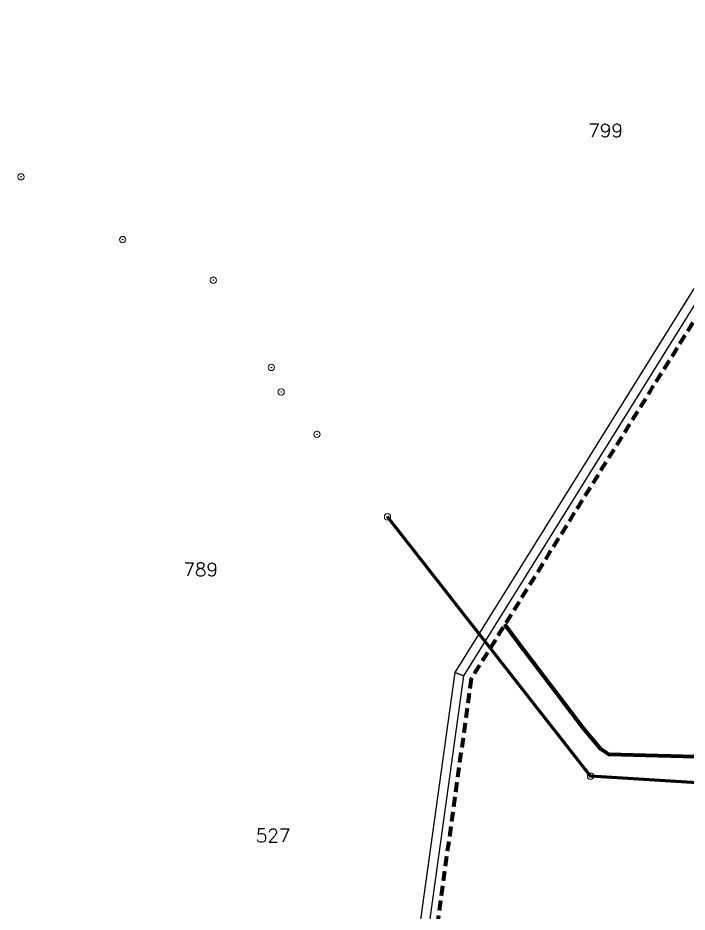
# Model space of a CAD drawing. Extents: x 2520721 to 2521796, y 1155654 to 1156356.
# Drawn here: x 2520721 to 2520989.8, y 1155908.1 to 1156266.9 of the extents above; entities that cross this region are included whole.
import ezdxf

# ---------------------------------------------------------------- set-up
doc = ezdxf.new("R2010")
doc.units = 0
doc.linetypes.add('HIDDEN', pattern=[6, 4, -2])
doc.layers.get('0').update_dxf_attribs({"linetype": 'CONTINUOUS'})
for name, color, linetype in [('P_RIM_TRE_EXPLOITATION', 7, 'CONTINUOUS'), ('P_RIM_TRE_EXTRACTION', 7, 'CONTINUOUS'), ('POINTS', 7, 'CONTINUOUS'), ('PROJET_CASIER', 7, 'CONTINUOUS'), ('PROPRIETE_IMMEUBLES', 7, 'CONTINUOUS'), ('TXT-IM', 7, 'CONTINUOUS')]:
    doc.layers.add(name, color=color, linetype=linetype)
doc.styles.get("Standard").update_dxf_attribs({"font": 'simplex'})

# ---------------------------------------------------------------- blocks, each defined once
blk = doc.blocks.new('1')
at = {"layer": 'POINTS', "color": 8, "lineweight": 15}
blk.add_circle((0, 0), 0.7, dxfattribs=at)
at = {"layer": 'POINTS', "color": 7}
blk.add_circle((0, 0), 0.05, dxfattribs=at)
blk = doc.blocks.new('*G252415')
at = {"color": 7}
for points in [[(-107.11, 371.39, 0), (-106.02, 366.51, 0), (-202.9, 210.92, 0), (-206.27, 212.14, 0)], [(-206.27, 212.14, 0), (-202.9, 210.92, 0), (-227.13, 36.21, 0), (-231.08, 33.26, 0)]]:
    blk.add_polyline3d(points, close=True, dxfattribs=at)

msp = doc.modelspace()

# ---------------------------------------------------------------- linework, layer by layer
at = {"layer": 'P_RIM_TRE_EXPLOITATION', "color": 161, "linetype": 'HIDDEN', "lineweight": 158}
msp.add_polyline3d([(2521349.789, 1156188.923, 0), (2521198.816, 1156232.686, 0), (2521157.33, 1156247.476, 0), (2521131.07, 1156266.95, 0), (2521057.917, 1156171.774, 0), (2521041.27, 1156154.069, 0), (2521016.974, 1156135.699, 0), (2520995.212, 1156149.773, 0), (2520903.085, 1156001.821, 0), (2520879.39, 1155830.965, 0)], dxfattribs=at)
at = {"layer": 'PROJET_CASIER', "color": 7, "lineweight": 120}
msp.add_polyline3d([(2521312.443, 1155801.203, 0), (2521306.985, 1155807.982, 0), (2521276.151, 1155845.638, 0), (2521235.733, 1155887.605, 0), (2521201.032, 1155920.862, 0), (2521156.591, 1155950.928, 0), (2521144.364, 1155957.712, 0), (2521110.132, 1155961.356, 0), (2521067.905, 1155965.27, 0), (2521027.843, 1155969.489, 0), (2520958.347, 1155971.302, 0), (2520955.121, 1155973.504, 0), (2520948.21, 1155981.752, 0), (2520921.875, 1156016.207, 0), (2520916.547, 1156023.439, 0)], dxfattribs=at)
at = {"layer": 'PROPRIETE_IMMEUBLES', "color": 8, "lineweight": 60}
msp.add_polyline3d([(2521144.059, 1155946.331, 0), (2521051.416, 1155956.304, 0), (2520950.965, 1155962.631, 0), (2520869.449, 1156066.683, 0)], dxfattribs=at)

# ---------------------------------------------------------------- block references
at = {"layer": 'P_RIM_TRE_EXTRACTION', "color": 2}
msp.add_blockref('*G252415', (2521102.865, 1155792.028), dxfattribs=at)
at = {"layer": 'POINTS', "color": 0, "xscale": 1.8, "yscale": 1.8, "zscale": 1.8}
for p in [(2520722.302, 1156203.167), (2520763.109, 1156177.984, 696.59), (2520799.538, 1156161.694), (2520822.841, 1156126.651), (2520826.761, 1156116.765, 694.807), (2520841.175, 1156099.789), (2520869.449, 1156066.683), (2520950.965, 1155962.631)]:
    msp.add_blockref('1', p, dxfattribs=at)

# ---------------------------------------------------------------- texts
at = {"layer": 'TXT-IM', "color": 8}
for s, p in [('799', (2520950.062, 1156219.071)), ('789', (2520787.461, 1156042.87)), ('527', (2520816.56, 1155936.07))]:
    msp.add_text(s, height=5.412, dxfattribs=at).set_placement(p)

doc.saveas('drawing.dxf')
